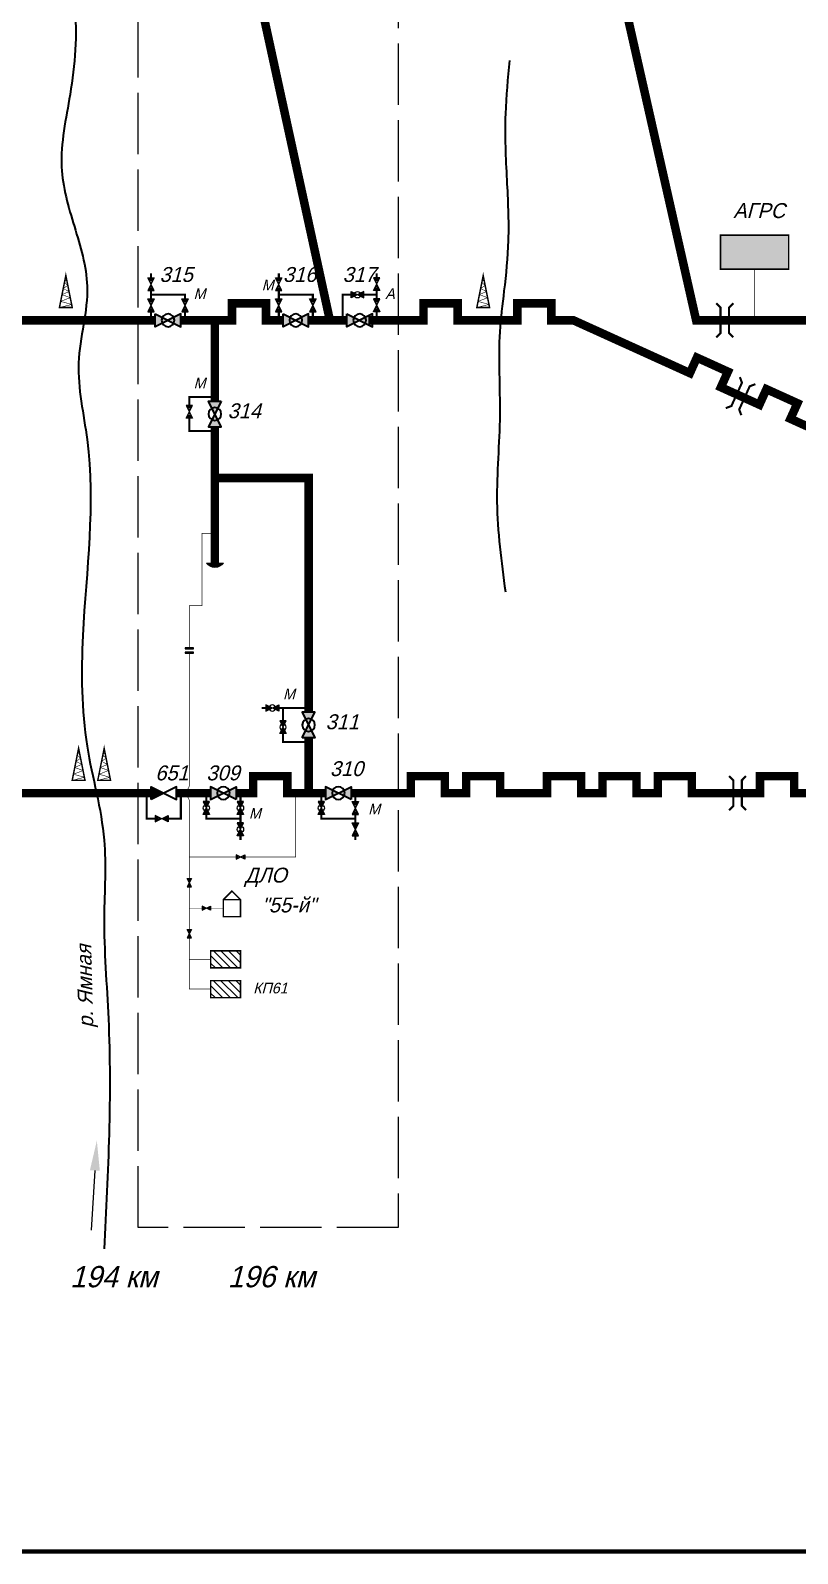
# Model space of a CAD drawing. Header units: millimetres. Extents: x 0 to 3108, y -1 to 580.
# Drawn here: x 2595.7 to 2775.8, y -0.5 to 357 of the extents above; entities that cross this region are included whole.
import ezdxf

# ---------------------------------------------------------------- set-up
doc = ezdxf.new("R2010")
doc.units = ezdxf.units.MM
doc.header["$MEASUREMENT"] = 0
doc.linetypes.add('ACAD_ISO02W100', pattern=[15, 12, -3])
for name, color, linetype in [('Арки', 7, 'Continuous'), ('ДЛО', 7, 'Continuous'), ('Емкости', 7, 'Continuous'), ('Заглушки', 7, 'Continuous'), ('Заглушки сферич.', 7, 'Continuous'), ('Задвижки ручн.ВД', 7, 'Continuous'), ('Клапаны обр.', 7, 'Continuous'), ('КП', 7, 'Continuous'), ('Краны шар.ВД', 7, 'Continuous'), ('Переезды', 7, 'Continuous'), ('Площадки', 7, 'Continuous'), ('Рамка', 7, 'Continuous'), ('Трубы 0057', 7, 'Continuous'), ('Трубы 0159', 7, 'Continuous'), ('Трубы 0720', 7, 'Continuous')]:
    doc.layers.add(name, color=color, linetype=linetype)
doc.layers.add('Штрих.', color=7, linetype='ACAD_ISO02W100', lineweight=15)
doc.styles.add('# елементов', font='ruslat.shx', dxfattribs={"oblique": 15, "height": 2.5})
doc.styles.add('# елементов 3.5', font='ruslat.shx', dxfattribs={"oblique": 15, "height": 3.5})
doc.styles.add('Наим. объектов', font='ruslat.shx', dxfattribs={"oblique": 15, "height": 3.5})
doc.styles.add('Рамка 5', font='ruslat.shx', dxfattribs={"oblique": 15, "height": 5})

# ---------------------------------------------------------------- blocks, each defined once
blk = doc.blocks.new('Кран шар.ВД')
at = {"layer": 'Краны шар.ВД', "linetype": 'ByBlock', "lineweight": -2}
h = blk.add_hatch(color=0, dxfattribs=at)
edge = h.paths.add_edge_path()
edge.add_ellipse((0.5, 0), major_axis=(0.177, 0.177), ratio=1, start_angle=108.43495, end_angle=135, ccw=False)
edge.add_line((0.276, 0.112), (0, 0.25))
edge.add_line((0, 0.25), (0, -0.25))
edge.add_line((0, -0.25), (0.276, -0.112))
edge.add_ellipse((0.5, 0), major_axis=(-0.177, 0.177), ratio=1, start_angle=45, end_angle=71.56505, ccw=False)
edge = h.paths.add_edge_path()
edge.add_line((0.5, 0), (0.276, 0.112))
edge.add_ellipse((0.5, 0), major_axis=(0.177, 0.177), ratio=1, start_angle=108.43495, end_angle=135)
edge.add_ellipse((0.5, 0), major_axis=(-0.177, 0.177), ratio=1, start_angle=45, end_angle=71.56505)
edge.add_line((0.276, -0.112), (0.5, 0))
edge = h.paths.add_edge_path()
edge.add_line((0.5, 0), (0.724, -0.112))
edge.add_ellipse((0.5, 0), major_axis=(0.177, 0.177), ratio=1, start_angle=288.43495, end_angle=315)
edge.add_ellipse((0.5, 0), major_axis=(-0.177, 0.177), ratio=1, start_angle=225, end_angle=251.56505)
edge.add_line((0.724, 0.112), (0.5, 0))
edge = h.paths.add_edge_path()
edge.add_ellipse((0.5, 0), major_axis=(0.177, 0.177), ratio=1, start_angle=288.43495, end_angle=315, ccw=False)
edge.add_line((0.724, -0.112), (1, -0.25))
edge.add_line((1, -0.25), (1, 0.25))
edge.add_line((1, 0.25), (0.724, 0.112))
edge.add_ellipse((0.5, 0), major_axis=(-0.177, 0.177), ratio=1, start_angle=225, end_angle=251.56505, ccw=False)
at = {"layer": 'Краны шар.ВД', "color": 0, "linetype": 'ByBlock', "lineweight": -2}
blk.add_lwpolyline([(0, 0.25), (1, -0.25), (1, 0.25), (0, -0.25)], close=True, dxfattribs=at)
blk.add_lwpolyline([(0.25, 0, 1), (0.75, 0, 1), (0.25, 0)], format="xyb", close=True, dxfattribs=at)
blk = doc.blocks.new('Задвижка ручн.ВД')
at = {"layer": 'Задвижки ручн.ВД', "linetype": 'ByBlock', "lineweight": -2}
h = blk.add_hatch(color=0, dxfattribs=at)
edge = h.paths.add_edge_path()
edge.add_ellipse((0.5, 0), major_axis=(0.177, 0.177), ratio=1, start_angle=108.4349, end_angle=135, ccw=False)
edge.add_line((0.28, 0.11), (0, 0.25))
edge.add_line((0, 0.25), (0, -0.25))
edge.add_line((0, -0.25), (0.28, -0.11))
edge.add_ellipse((0.5, 0), major_axis=(-0.177, 0.177), ratio=1, start_angle=45, end_angle=71.5651, ccw=False)
edge = h.paths.add_edge_path()
edge.add_line((0.5, 0), (0.28, 0.11))
edge.add_ellipse((0.5, 0), major_axis=(0.177, 0.177), ratio=1, start_angle=108.4349, end_angle=135)
edge.add_ellipse((0.5, 0), major_axis=(-0.177, 0.177), ratio=1, start_angle=45, end_angle=71.5651)
edge.add_line((0.28, -0.11), (0.5, 0))
edge = h.paths.add_edge_path()
edge.add_line((0.5, 0), (0.72, -0.11))
edge.add_ellipse((0.5, 0), major_axis=(0.177, 0.177), ratio=1, start_angle=288.4349, end_angle=315)
edge.add_ellipse((0.5, 0), major_axis=(-0.177, 0.177), ratio=1, start_angle=225, end_angle=251.5651)
edge.add_line((0.72, 0.11), (0.5, 0))
edge = h.paths.add_edge_path()
edge.add_ellipse((0.5, 0), major_axis=(0.177, 0.177), ratio=1, start_angle=288.4349, end_angle=315, ccw=False)
edge.add_line((0.72, -0.11), (1, -0.25))
edge.add_line((1, -0.25), (1, 0.25))
edge.add_line((1, 0.25), (0.72, 0.11))
edge.add_ellipse((0.5, 0), major_axis=(-0.177, 0.177), ratio=1, start_angle=225, end_angle=251.5651, ccw=False)
at = {"layer": 'Задвижки ручн.ВД', "color": 0, "linetype": 'ByBlock', "lineweight": -2}
blk.add_lwpolyline([(1, 0.25), (0, -0.25), (0, 0.25), (1, -0.25)], close=True, dxfattribs=at)
blk = doc.blocks.new('Заглушка сфер.')
at = {"layer": 'Заглушки сферич.', "linetype": 'ByBlock', "lineweight": -2}
blk.add_hatch(color=0, dxfattribs=at).paths.add_polyline_path([(0, 0.5, 0.5), (0, -0.5)])
at = {"layer": 'Заглушки сферич.', "color": 0, "linetype": 'ByBlock', "lineweight": -2}
blk.add_line((0, -0.5), (0, 0.5), dxfattribs=at)
blk.add_arc((0.375, 0), 0.625, 126.8699, 233.1301, dxfattribs=at)
blk = doc.blocks.new('КП')
at = {"layer": 'Емкости', "linetype": 'ByBlock', "lineweight": -2}
h = blk.add_hatch(dxfattribs=at)
h.set_pattern_fill('ANSI31', color=0, scale=10, angle=180, style=0)
h.set_pattern_definition([(225, (927, 327), (0.8838835, -0.8838835), [])])
h.paths.add_polyline_path([(7, 2), (0, 2), (0, -2), (7, -2)])
at = {"layer": 'Емкости', "color": 0, "linetype": 'ByBlock', "lineweight": -2, "const_width": 0.35}
blk.add_lwpolyline([(7, -2), (0, -2), (0, 2), (7, 2)], close=True, dxfattribs=at)
blk = doc.blocks.new('ДЛО')
at = {"layer": 'ДЛО', "color": 0, "linetype": 'ByBlock', "lineweight": -2, "const_width": 0.35}
blk.add_lwpolyline([(2, 0), (-2, 0), (-2, 4), (0, 6), (2, 4)], close=True, dxfattribs=at)
blk.add_lwpolyline([(-2, 4), (2, 4)], dxfattribs=at)
blk = doc.blocks.new('Заглушка')
at = {"layer": 'Заглушки', "linetype": 'ByBlock', "lineweight": -2}
blk.add_hatch(color=0, dxfattribs=at).paths.add_polyline_path([(-0.5, 0.125), (-0.5, -0.125), (0.5, -0.125), (0.5, 0.125)])
at = {"layer": 'Заглушки', "color": 0, "linetype": 'ByBlock', "lineweight": -2}
blk.add_lwpolyline([(0.5, 0.125), (-0.5, 0.125), (-0.5, -0.125), (0.5, -0.125)], close=True, dxfattribs=at)
blk = doc.blocks.new('Пересеч. 057-720')
at = {"layer": 'Трубы 0057', "const_width": 0.15}
blk.add_lwpolyline([(-1.95, 0, -0.148069), (-1.12, -0.25), (-0.83, -0.45, 0.302776), (0.83, -0.45), (1.12, -0.25, -0.148069), (1.95, 0)], format="xyb", dxfattribs=at)
blk = doc.blocks.new('Клапан обр.')
at = {"layer": 'Клапаны обр.', "linetype": 'ByBlock', "lineweight": -2}
blk.add_hatch(color=0, dxfattribs=at).paths.add_polyline_path([(0, 0.25), (0, -0.25), (0.5, 0)])
at = {"layer": 'Клапаны обр.', "color": 0, "linetype": 'ByBlock', "lineweight": -2}
blk.add_lwpolyline([(0, -0.25), (0, 0.25), (1, -0.25), (1, 0.25)], close=True, dxfattribs=at)
blk = doc.blocks.new('Арка')
at = {"layer": 'Площадки', "const_width": 0.35}
blk.add_lwpolyline([(1.5, 0), (0, 7.5), (-1.5, 0)], close=True, dxfattribs=at)
at = {"layer": 'Площадки', "const_width": 0.13}
blk.add_lwpolyline([(0.17, 6.63), (-0.32, 5.91), (0.46, 5.19), (-0.61, 4.47), (0.75, 3.75), (-0.89, 3.03), (1.04, 2.31), (-1.21, 1.44), (1.36, 0.72), (-1.5, 0)], dxfattribs=at)

msp = doc.modelspace()

# ---------------------------------------------------------------- hatches: boundary and pattern name
at = {"layer": 'Площадки', "lineweight": 15}
h = msp.add_hatch(color=9, dxfattribs=at)
h.paths.add_polyline_path([(2769.72, 301), (2769.72, 309), (2757.72, 309), (2757.72, 301)])
h.paths.add_polyline_path([(2773.72, 309), (2769.72, 309), (2769.72, 301), (2773.72, 301)])

# ---------------------------------------------------------------- linework, layer by layer
at = {"layer": 'Переезды', "const_width": 0.5}
for points in [[(2756.72, 285), (2757.72, 286), (2757.72, 292), (2756.72, 293)], [(2760.72, 285), (2759.72, 286), (2759.72, 292), (2760.72, 293)], [(2762.27, 275.66), (2762.76, 274.34), (2760.28, 268.88), (2758.96, 268.38)], [(2765.91, 274.01), (2764.58, 273.51), (2762.11, 268.05), (2762.6, 266.73)], [(2759.72, 174), (2760.72, 175), (2760.72, 181), (2759.72, 182)], [(2763.72, 174), (2762.72, 175), (2762.72, 181), (2763.72, 182)]]:
    msp.add_lwpolyline(points, dxfattribs=at)
at = {"layer": 'Площадки', "color": 5, "lineweight": 25}
msp.add_line((2610.82, 89.41), (2609.92, 75.44), dxfattribs=at)
at = {"layer": 'Площадки', "const_width": 0.35}
msp.add_lwpolyline([(2757.72, 309), (2773.72, 309), (2773.72, 301), (2757.72, 301)], close=True, dxfattribs=at)
at = {"layer": 'Площадки', "color": 5, "lineweight": 35}
for points in [[(2608, 466), (2605, 454), (2604, 440), (2603, 427), (2606, 412), (2607, 399), (2604, 381), (2606, 363), (2605, 342), (2603, 325), (2606, 311), (2609, 297), (2607, 279), (2609, 261), (2608, 215), (2609, 189), (2613, 167), (2613, 149), (2614, 125), (2613, 71)], [(2708.21, 349.98), (2707.21, 337.44), (2707.54, 321.94), (2707.87, 307.75), (2706.88, 295.88), (2705.89, 286.31), (2705.89, 266.85), (2705.23, 246.39), (2707.21, 225.28)]]:
    msp.add_spline(points, degree=3, dxfattribs=at)
at = {"layer": 'Площадки', "color": 5, "lineweight": 25}
msp.add_solid([(2611.99, 89.34), (2609.66, 89.49), (2611.28, 96.4)], dxfattribs=at)
at = {"layer": 'Рамка', "const_width": 1}
msp.add_lwpolyline([(2169.67, 579), (3106, 579), (3106, 0), (2169.67, 0)], close=True, dxfattribs=at)
at = {"layer": 'Трубы 0057', "const_width": 0.15}
for points in [[(2765.72, 301), (2765.72, 289)], [(2633, 179.95), (2633, 211)], [(2633, 158), (2633, 176.05)], [(2633, 146), (2633, 156)], [(2633, 151), (2636, 151)], [(2638, 132), (2633, 132), (2633, 144)], [(2638, 139), (2633, 139)]]:
    msp.add_lwpolyline(points, dxfattribs=at)
at = {"layer": 'Трубы 0057'}
for points in [[(2633, 212, 0.15, 0.15, 0), (2633, 222, 0.15, 0.15, 0), (2636, 222, 0.15, 0.15, 0), (2636, 239, 0.15, 0.15, 0), (2639, 239, 0, 0, 0)], [(2658, 178, 0.15, 0.15, 0), (2658, 163, 0.15, 0.15, 0), (2646, 163, 0, 0, 0)], [(2644, 163, 0.15, 0.15, 0), (2633, 163, 0, 0, 0)], [(2638, 151, 0.15, 0.15, 0), (2641, 151, 0, 0, 0)]]:
    msp.add_lwpolyline(points, format="xyseb", dxfattribs=at)
at = {"layer": 'Трубы 0159', "const_width": 0.5}
for points in [[(2624, 299), (2624, 300)], [(2654, 299), (2654, 300)], [(2677, 299), (2677, 300)], [(2624, 294), (2624, 296)], [(2632, 294), (2632, 295), (2624, 295)], [(2654, 294), (2654, 296)], [(2662, 294), (2662, 295), (2654, 295)], [(2669, 289), (2669, 295), (2671, 295)], [(2674, 295), (2677, 295)], [(2677, 294), (2677, 296)], [(2624, 289), (2624, 291)], [(2632, 289), (2632, 291)], [(2654, 289), (2654, 291)], [(2662, 289), (2662, 291)], [(2677, 289), (2677, 291)], [(2639, 271), (2633, 271), (2633, 269)], [(2651, 198), (2650, 198)], [(2661, 198), (2654, 198)], [(2655, 195), (2655, 198)], [(2661, 190), (2655, 190), (2655, 192)], [(2623, 178), (2623, 172), (2625, 172)], [(2637, 178), (2637, 176)], [(2645, 178), (2645, 176)], [(2664, 178), (2664, 176)], [(2672, 178), (2672, 176)], [(2637, 173), (2637, 172), (2645, 172)], [(2645, 173), (2645, 171)], [(2664, 173), (2664, 172), (2672, 172)], [(2672, 173), (2672, 171)], [(2645, 168), (2645, 167)], [(2672, 168), (2672, 167)]]:
    msp.add_lwpolyline(points, dxfattribs=at)
at = {"layer": 'Трубы 0159'}
for points in [[(2639, 263, 0.5, 0.5, 0), (2633, 263, 0.5, 0.5, 0), (2633, 266, 0, 0, 0)], [(2631, 178, 0.5, 0.5, 0), (2631, 172, 0.5, 0.5, 0), (2628, 172, 0, 0, 0)]]:
    msp.add_lwpolyline(points, format="xyseb", dxfattribs=at)
at = {"layer": 'Трубы 0720'}
for points in [[(2783, 289, 2, 2, 0), (2752, 289, 2, 2, 0), (2717, 444, 2, 2, 0), (2709, 444, 2, 2, 0), (2709, 448, 2, 2, 0), (2701, 448, 2, 2, 0), (2701, 444, 2, 2, 0), (2693, 444, 2, 2, 0), (2693, 448, 2, 2, 0), (2685, 448, 2, 2, 0), (2685, 444, 2, 2, 0), (2669, 444, 0, 0, 0)], [(2644, 412, 2, 2, 0), (2644, 390, 2, 2, 0), (2666, 289, 0, 0, 0)], [(2418, 289, 2, 2, 0), (2534, 289, 2, 2, 0), (2534, 293, 2, 2, 0), (2542, 293, 2, 2, 0), (2542, 289, 2, 2, 0), (2625, 289, 2, 2, 0)], [(2631, 289, 2, 2, 0), (2643, 289, 2, 2, 0), (2643, 293, 2, 2, 0), (2651, 293, 2, 2, 0), (2651, 289, 2, 2, 0), (2655, 289, 0, 0, 0)], [(2675, 289, 2, 2, 0), (2688, 289, 2, 2, 0), (2688, 293, 2, 2, 0), (2696, 293, 2, 2, 0), (2696, 289, 2, 2, 0), (2710, 289, 2, 2, 0), (2710, 293, 2, 2, 0), (2718, 293, 2, 2, 0), (2718, 289, 2, 2, 0), (2723.19, 289, 2, 2, 0), (2750.53, 276.6, 2, 2, 0), (2752.18, 280.24, 2, 2, 0), (2759.46, 276.94, 2, 2, 0), (2757.81, 273.29, 2, 2, 0), (2766.85, 269.19, 2, 2, 0), (2768.51, 272.83, 2, 2, 0), (2775.79, 269.53, 2, 2, 0), (2774.14, 265.88, 2, 2, 0), (2780.68, 262.92, 2, 2, 0), (2782.33, 266.56, 2, 2, 0), (2789.62, 263.26, 2, 2, 0), (2787.96, 259.61, 2, 2, 0), (2793.72, 257, 2, 2, 0), (2801, 257, 2, 2, 0)], [(2414, 169, 2, 2, 0), (2420, 169, 2, 2, 0), (2420, 178, 2, 2, 0), (2431, 178, 2, 2, 0), (2431, 182, 2, 2, 0), (2439, 182, 2, 2, 0), (2439, 178, 2, 2, 0), (2532, 178, 2, 2, 0), (2532, 182, 2, 2, 0), (2540, 182, 2, 2, 0), (2540, 178, 2, 2, 0), (2624, 178, 2, 2, 0)], [(2644, 178, 2, 2, 0), (2648, 178, 2, 2, 0), (2648, 182, 2, 2, 0), (2656, 182, 2, 2, 0), (2656, 178, 2, 2, 0), (2665, 178, 0, 0, 0)], [(2685, 178, 2, 2, 0), (2685, 182, 2, 2, 0), (2693, 182, 2, 2, 0), (2693, 178, 2, 2, 0), (2698, 178, 2, 2, 0), (2698, 182, 2, 2, 0), (2706, 182, 2, 2, 0), (2706, 178, 2, 2, 0), (2717, 178, 2, 2, 0), (2717, 182, 2, 2, 0), (2725, 182, 2, 2, 0), (2725, 178, 2, 2, 0), (2730, 178, 2, 2, 0), (2730, 182, 2, 2, 0), (2738, 182, 2, 2, 0), (2738, 178, 2, 2, 0), (2743, 178, 2, 2, 0), (2743, 182, 2, 2, 0), (2751, 182, 2, 2, 0), (2751, 178, 2, 2, 0), (2767, 178, 2, 2, 0), (2767, 182, 2, 2, 0), (2775, 182, 2, 2, 0), (2775, 178, 2, 2, 0), (2788, 178, 0, 0, 0)]]:
    msp.add_lwpolyline(points, format="xyseb", dxfattribs=at)
at = {"layer": 'Трубы 0720', "const_width": 2}
for points in [[(2639, 289), (2639, 270)], [(2661, 289), (2670, 289)], [(2639, 264), (2639, 232)], [(2639, 252), (2661, 252), (2661, 197)], [(2661, 191), (2661, 178)], [(2630, 178), (2638, 178)], [(2671, 178), (2686, 178)]]:
    msp.add_lwpolyline(points, dxfattribs=at)
at = {"layer": 'Штрих.', "ltscale": 1.2}
msp.add_lwpolyline([(2621, 462), (2682, 462), (2682, 76), (2621, 76)], close=True, dxfattribs=at)

# ---------------------------------------------------------------- block references
at = {"layer": 'Арки'}
for p in [(2604, 292), (2702, 292), (2607, 181), (2613, 181)]:
    msp.add_blockref('Арка', p, dxfattribs=at)
at = {"layer": 'ДЛО'}
msp.add_blockref('ДЛО', (2643, 149), dxfattribs=at)
at = {"layer": 'Заглушки', "xscale": 2}
for p in [(2633, 212), (2633, 211)]:
    msp.add_blockref('Заглушка', p, dxfattribs=at)
at = {"layer": 'Заглушки сферич.', "xscale": -4, "yscale": 4, "rotation": 270.0000000000003}
msp.add_blockref('Заглушка сфер.', (2639, 232), dxfattribs=at)
at = {"layer": 'Задвижки ручн.ВД', "lineweight": 25, "yscale": 3}
for p, xscale, rotation in [((2624, 296), -3, 269.9999999999973), ((2654, 296), -3, 269.9999999999973), ((2677, 296), 3, 90.00000000000263), ((2624, 291), -3, 269.9999999999973), ((2632, 291), -3, 269.9999999999973), ((2654, 291), -3, 269.9999999999973), ((2662, 291), -3, 269.9999999999973), ((2677, 291), 3, 90.00000000000263), ((2633, 269), -3, 89.99999999999734), ((2672, 173), -3, 269.9999999999973), ((2625, 172), -3, 179.9999999999974), ((2672, 168), -3, 269.9999999999973)]:
    msp.add_blockref('Задвижка ручн.ВД', p, dxfattribs=dict(at, xscale=xscale, rotation=rotation))
at = {"layer": 'Задвижки ручн.ВД', "lineweight": 15, "xscale": 2, "yscale": 2}
for p, rotation in [((2646, 163), 180), ((2633, 158), 270), ((2638, 151), 180), ((2633, 146), 270)]:
    msp.add_blockref('Задвижка ручн.ВД', p, dxfattribs=dict(at, rotation=rotation))
at = {"layer": 'Клапаны обр.', "lineweight": 35, "xscale": 6, "yscale": 6}
msp.add_blockref('Клапан обр.', (2624, 178), dxfattribs=at)
at = {"layer": 'КП', "xscale": -1, "rotation": 180}
for p in [(2638, 139), (2638, 132)]:
    msp.add_blockref('КП', p, dxfattribs=at)
at = {"layer": 'Краны шар.ВД', "lineweight": 25, "xscale": -3, "yscale": 3}
msp.add_blockref('Кран шар.ВД', (2674, 295), dxfattribs=at)
at = {"layer": 'Краны шар.ВД', "lineweight": 35, "xscale": 6, "yscale": 6}
for p in [(2625, 289), (2655, 289), (2670, 289)]:
    msp.add_blockref('Кран шар.ВД', p, dxfattribs=at)
for p, rotation in [((2639, 270), 270), ((2661, 191), 89.99999999999999), ((2644, 178), 180), ((2671, 178), 180)]:
    msp.add_blockref('Кран шар.ВД', p, dxfattribs=dict(at, rotation=rotation))
at = {"layer": 'Краны шар.ВД', "lineweight": 25, "yscale": 3}
for p, xscale, rotation in [((2654, 198), 3, 180), ((2655, 192), 3, 89.99999999999999), ((2637, 176), -3, 90), ((2645, 176), -3, 90), ((2664, 176), -3, 90), ((2645, 171), -3, 90)]:
    msp.add_blockref('Кран шар.ВД', p, dxfattribs=dict(at, xscale=xscale, rotation=rotation))
at = {"layer": 'Трубы 0057', "rotation": 270}
msp.add_blockref('Пересеч. 057-720', (2633, 178), dxfattribs=at)

# ---------------------------------------------------------------- texts
at = {"layer": 'ДЛО', "lineweight": 35, "style": 'Наим. объектов', "oblique": 15}
for s, p in [('ДЛО', (2646, 157)), ('"55-й"', (2650, 150))]:
    msp.add_text(s, height=3.5, dxfattribs=at).set_placement(p)
at = {"layer": 'Клапаны обр.', "lineweight": 35, "style": '# елементов 3.5', "oblique": 15}
msp.add_text('651', height=3.5, dxfattribs=at).set_placement((2625, 181))
at = {"layer": 'КП', "lineweight": 25, "style": '# елементов', "oblique": 15}
msp.add_text('КП61', height=2.5, dxfattribs=at).set_placement((2648, 131))
at = {"layer": 'Краны шар.ВД', "lineweight": 35, "style": '# елементов 3.5', "oblique": 15}
for s, p in [('315', (2626, 298)), ('316', (2655, 298)), ('317', (2669, 298)), ('314', (2642, 266)), ('311', (2665, 193)), ('309', (2637, 181)), ('310', (2666, 182))]:
    msp.add_text(s, height=3.5, dxfattribs=at).set_placement(p)
at = {"layer": 'Краны шар.ВД', "lineweight": 25, "style": '# елементов', "oblique": 15}
for s, p in [('М', (2650, 296)), ('М', (2634, 294)), ('А', (2679, 294)), ('М', (2634, 273)), ('М', (2655, 200)), ('М', (2675, 173)), ('М', (2647, 172))]:
    msp.add_text(s, height=2.5, dxfattribs=at).set_placement(p)
at = {"layer": 'Площадки', "lineweight": 35, "style": 'Наим. объектов', "oblique": 15}
msp.add_text('АГРС', height=3.5, dxfattribs=at).set_placement((2760.72, 313))
msp.add_text('р. Ямная', height=3.5, rotation=91.5558, dxfattribs=at).set_placement((2610.48, 122.95))
at = {"layer": 'Площадки', "lineweight": 50, "style": 'Рамка 5', "oblique": 15}
for s, p in [('194 км', (2605, 62)), ('196 км', (2642, 62))]:
    msp.add_text(s, height=5, dxfattribs=at).set_placement(p)

doc.saveas('drawing.dxf')
